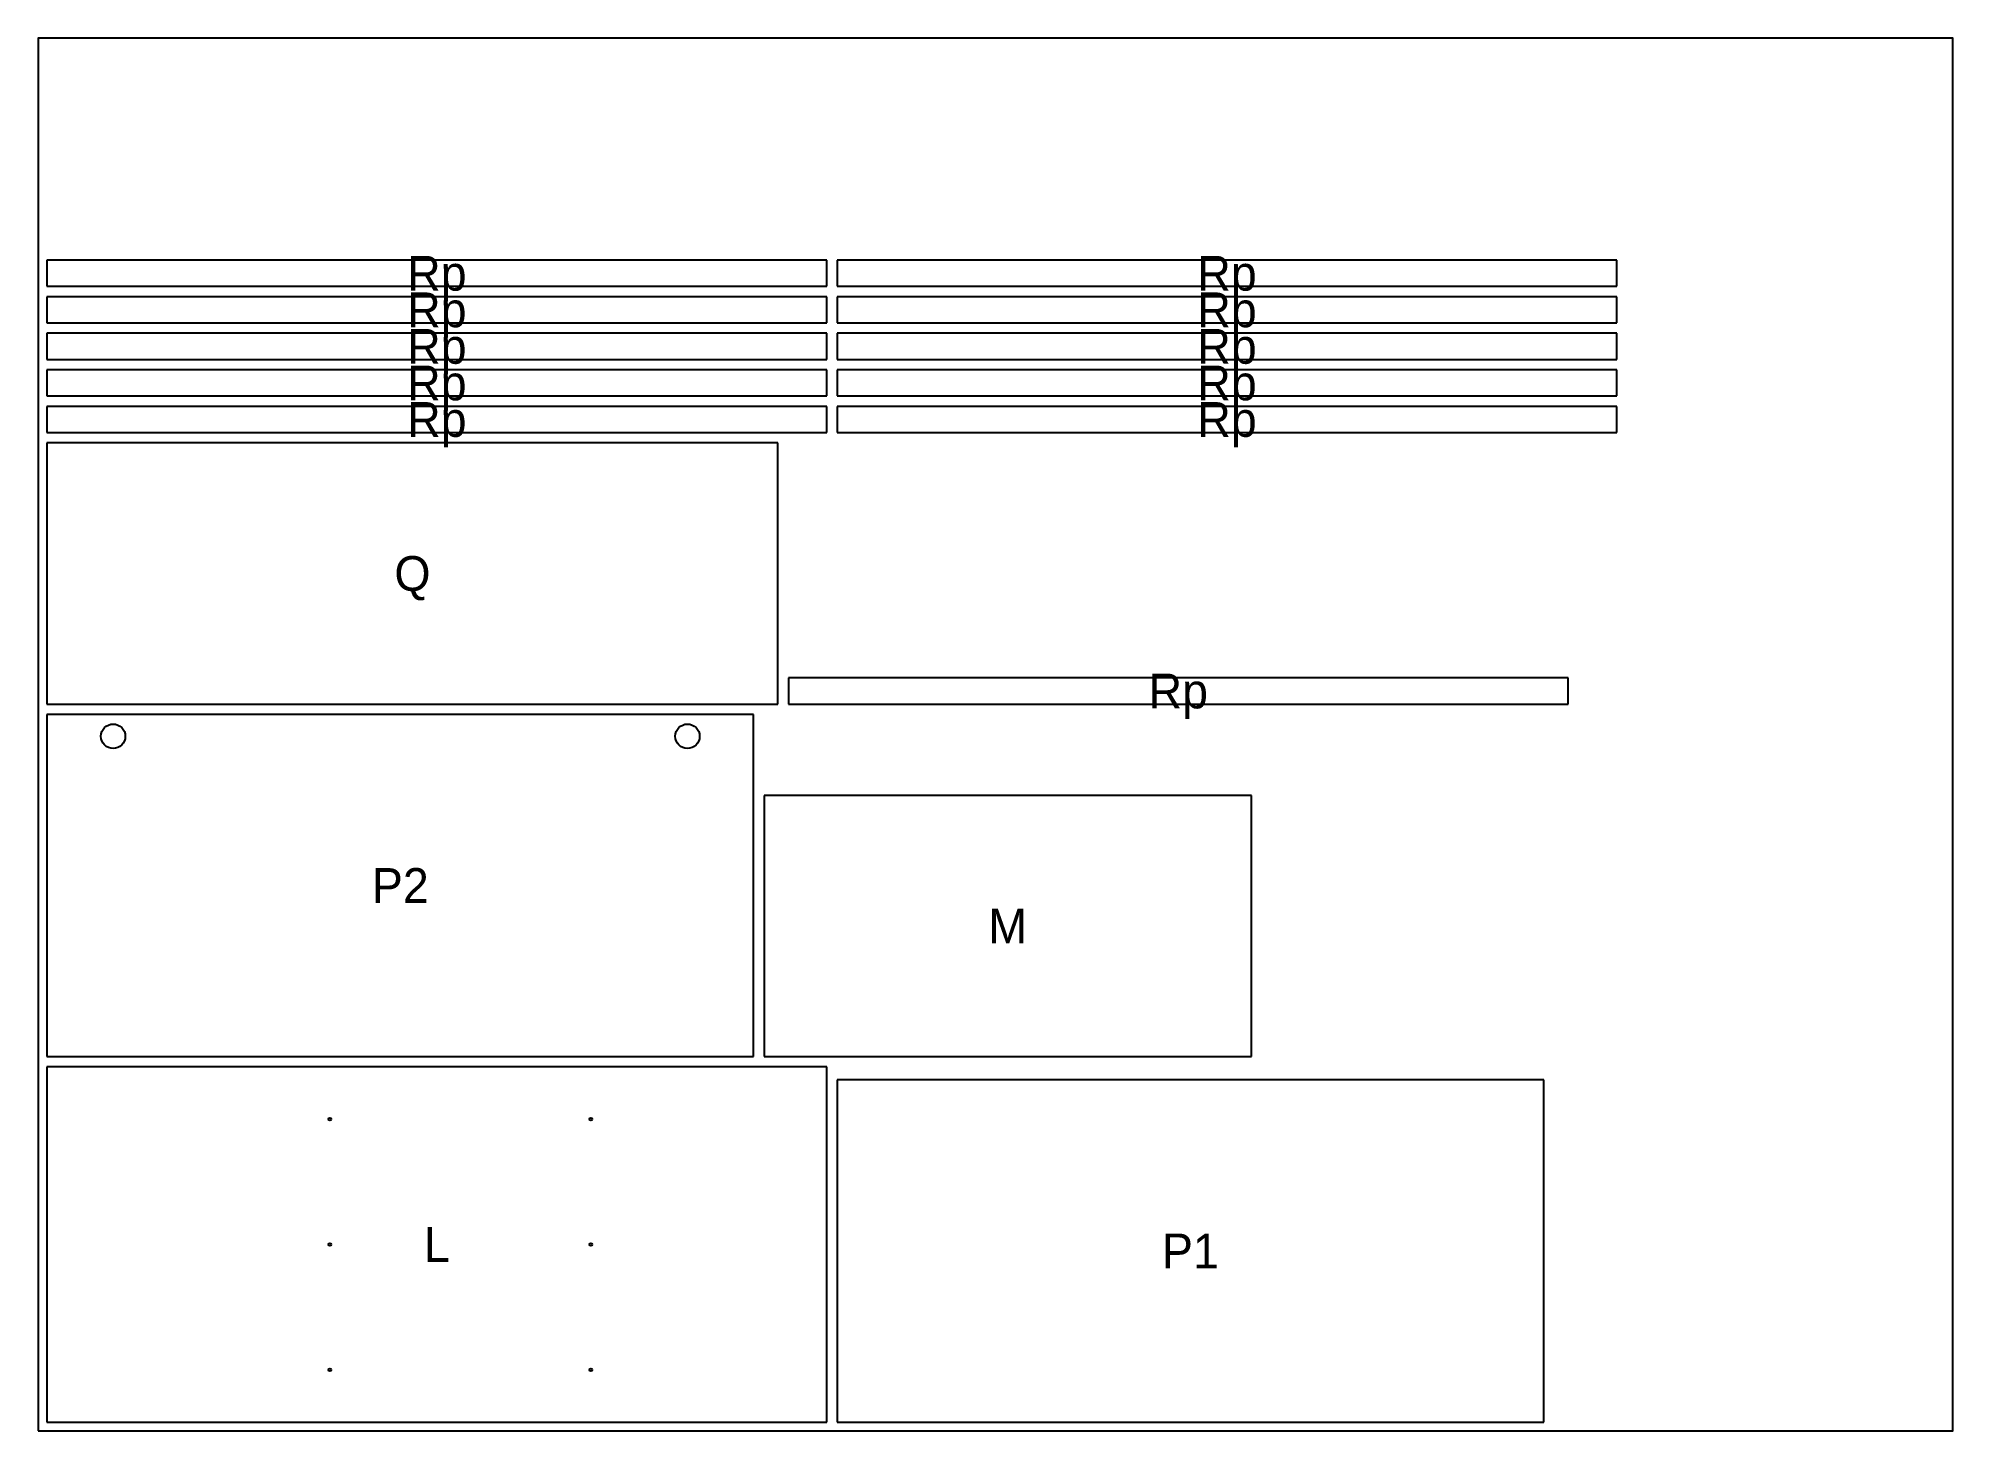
# Model space of a CAD drawing. Header units: millimetres. Extents: x 0 to 2200, y 0 to 1600.
import ezdxf
from ezdxf.enums import TextEntityAlignment as Align

# ---------------------------------------------------------------- set-up
doc = ezdxf.new("R2010")
doc.units = ezdxf.units.MM
for name, color, linetype in [('CHAPA', 9, 'CONTINUOUS'), ('CORTE_EXTERNO', 1, 'CONTINUOUS'), ('CORTE_INTERNO', 5, 'CONTINUOUS'), ('FURO_GUIA_3', 3, 'CONTINUOUS'), ('TEXTO_NAO_CORTAR', 8, 'CONTINUOUS')]:
    doc.layers.add(name, color=color, linetype=linetype)

msp = doc.modelspace()

# ---------------------------------------------------------------- linework, layer by layer
at = {"layer": 'CHAPA'}
msp.add_lwpolyline([(0, 0), (2200, 0), (2200, 1600), (0, 1600)], close=True, dxfattribs=at)
at = {"layer": 'CORTE_EXTERNO'}
for p, q in [((906, 1345), (10, 1345)), ((10, 1345), (10, 1315)), ((906, 1315), (906, 1345)), ((1814, 1345), (918, 1345)), ((918, 1345), (918, 1315)), ((1814, 1315), (1814, 1345)), ((10, 1315), (906, 1315)), ((906, 1303), (10, 1303)), ((10, 1303), (10, 1273)), ((906, 1273), (906, 1303)), ((918, 1315), (1814, 1315)), ((1814, 1303), (918, 1303)), ((918, 1303), (918, 1273)), ((1814, 1273), (1814, 1303)), ((10, 1273), (906, 1273)), ((906, 1261), (10, 1261)), ((10, 1261), (10, 1231)), ((906, 1231), (906, 1261)), ((918, 1273), (1814, 1273)), ((1814, 1261), (918, 1261)), ((918, 1261), (918, 1231)), ((1814, 1231), (1814, 1261)), ((10, 1231), (906, 1231)), ((906, 1219), (10, 1219)), ((10, 1219), (10, 1189)), ((906, 1189), (906, 1219)), ((918, 1231), (1814, 1231)), ((1814, 1219), (918, 1219)), ((918, 1219), (918, 1189)), ((1814, 1189), (1814, 1219)), ((10, 1189), (906, 1189)), ((918, 1189), (1814, 1189)), ((906, 1177), (10, 1177)), ((10, 1177), (10, 1147)), ((906, 1147), (906, 1177)), ((1814, 1177), (918, 1177)), ((918, 1177), (918, 1147)), ((1814, 1147), (1814, 1177)), ((10, 1147), (906, 1147)), ((918, 1147), (1814, 1147)), ((850, 1135), (10, 1135)), ((10, 1135), (10, 835)), ((850, 835), (850, 1135)), ((1758, 865), (862, 865)), ((862, 865), (862, 835)), ((1758, 835), (1758, 865)), ((10, 835), (850, 835)), ((822, 823), (10, 823)), ((10, 823), (10, 430)), ((822, 430), (822, 823)), ((862, 835), (1758, 835)), ((1394, 730), (834, 730)), ((834, 730), (834, 430)), ((1394, 430), (1394, 730)), ((10, 430), (822, 430)), ((906, 418), (10, 418)), ((10, 418), (10, 10)), ((834, 430), (1394, 430)), ((906, 10), (906, 418)), ((1730, 403), (918, 403)), ((918, 403), (918, 10)), ((1730, 10), (1730, 403)), ((10, 10), (906, 10)), ((918, 10), (1730, 10))]:
    msp.add_line(p, q, dxfattribs=at)
at = {"layer": 'CORTE_INTERNO'}
for centre in [(86, 798), (746, 798)]:
    msp.add_circle(centre, 14, dxfattribs=at)
at = {"layer": 'FURO_GUIA_3'}
for centre in [(335, 358), (635, 358), (335, 214), (635, 214), (335, 70), (635, 70)]:
    msp.add_circle(centre, 1.5, dxfattribs=at)

# ---------------------------------------------------------------- texts
at = {"layer": 'TEXTO_NAO_CORTAR'}
for s, p in [('Rp', (458, 1330)), ('Rp', (1366, 1330)), ('Rp', (458, 1288)), ('Rp', (1366, 1288)), ('Rp', (458, 1246)), ('Rp', (1366, 1246)), ('Rp', (458, 1204)), ('Rp', (1366, 1204)), ('Rp', (458, 1162)), ('Rp', (1366, 1162)), ('Q', (430, 985)), ('Rp', (1310, 850)), ('P2', (416, 626.5)), ('M', (1114, 580)), ('L', (458, 214)), ('P1', (1324, 206.5))]:
    msp.add_text(s, height=40, dxfattribs=at).set_placement(p, align=Align.MIDDLE_CENTER)

doc.saveas('drawing.dxf')
